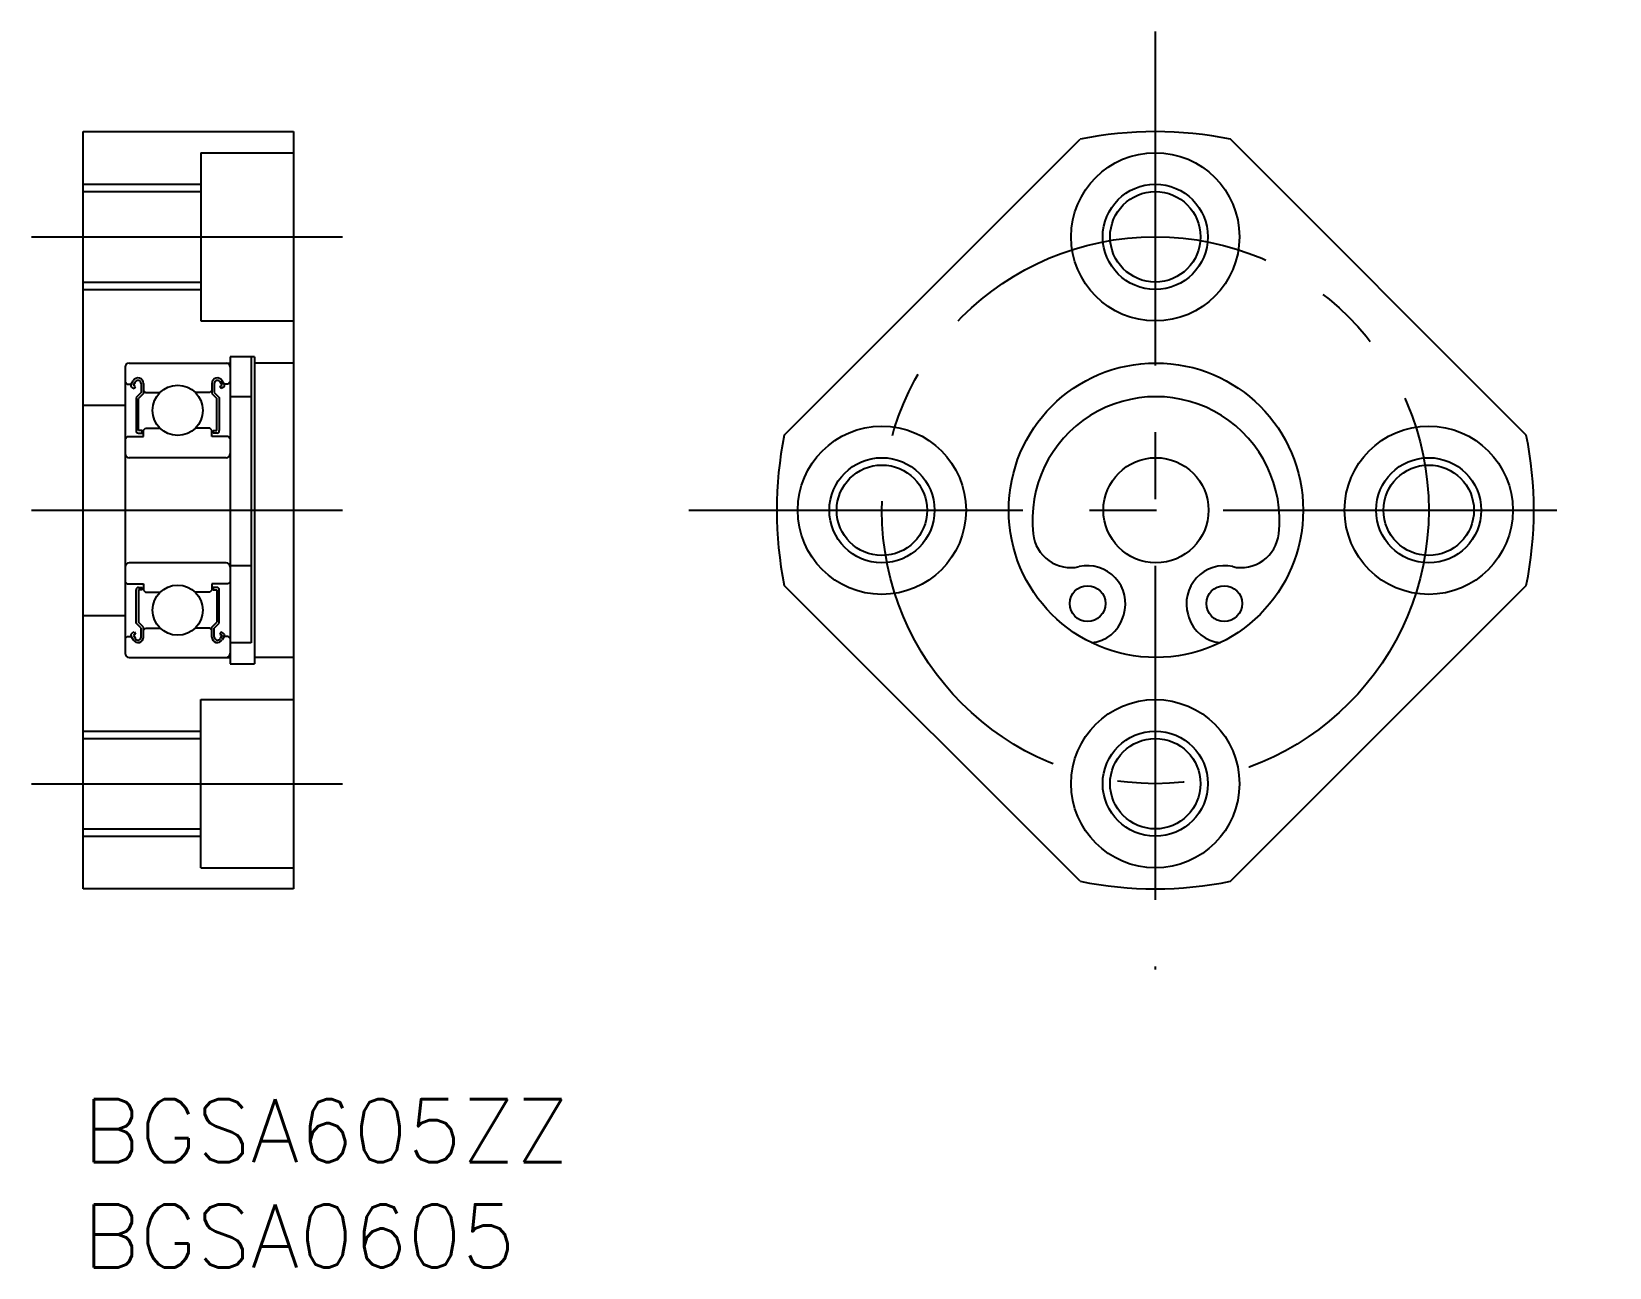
# Model space of a CAD drawing. Extents: x -2.4 to 72.6, y -8 to 50.8.
import ezdxf

# ---------------------------------------------------------------- set-up
doc = ezdxf.new("R2010")
doc.units = 0
doc.header["$LTSCALE"] = 0.5
doc.linetypes.add('CENTER', pattern=[50.8, 31.75, -6.35, 6.35, -6.35])
for name, color, linetype in [('MSM_CENTER', 1, 'CENTER'), ('MSM_CONTINUOUS', 7, 'CONTINUOUS'), ('MSM_NARROW', 5, 'CONTINUOUS'), ('MSM_PART_NUMBER', 7, 'CONTINUOUS')]:
    doc.layers.add(name, color=color, linetype=linetype)
doc.styles.get("Standard").update_dxf_attribs({"font": 'txt.shx', "height": 3, "bigfont": 'bigfont.shx'})

# ---------------------------------------------------------------- blocks, each defined once
blk = doc.blocks.new('*U4')
at = {"layer": 'MSM_PART_NUMBER'}
blk.add_text('BGSA605ZZ', height=3, dxfattribs=at).set_placement((0, -3))
blk = doc.blocks.new('*U5')
at = {"layer": 'MSM_PART_NUMBER'}
blk.add_text('BGSA0605', height=3, dxfattribs=at).set_placement((0, -8))

msp = doc.modelspace()

# ---------------------------------------------------------------- linework, layer by layer
at = {"layer": 'MSM_CENTER'}
for p, q in [((50.987, 50.759), (50.987, 6.17)), ((-2.448, 41), (12.331, 41)), ((-2.448, 28), (12.331, 28)), ((28.813, 28), (72.582, 28)), ((-2.448, 15), (12.331, 15))]:
    msp.add_line(p, q, dxfattribs=at)
msp.add_circle((50.987, 28), 13, dxfattribs=at)
at = {"layer": 'MSM_CONTINUOUS'}
for p, q in [((0, 10), (0, 46)), ((0, 46), (10, 46)), ((10, 46), (10, 10)), ((33.345, 31.571), (47.416, 45.642)), ((68.629, 31.571), (54.558, 45.642)), ((5.6, 45), (5.6, 37)), ((5.6, 45), (10, 45)), ((5.6, 44.25), (5.6, 37.75)), ((0, 43.15), (5.6, 43.15)), ((0, 38.85), (5.6, 38.85)), ((5.6, 37), (10, 37)), ((7, 35.3), (7, 20.7)), ((8.15, 35.3, 1), (7, 35.3, 1)), ((8, 35.3), (8, 21.701)), ((8.15, 35.3), (8.15, 20.7)), ((2, 34.8), (2, 21.2)), ((2.2, 35), (7, 35)), ((10, 35), (8.16, 35)), ((2, 34.1), (2.1, 34)), ((2.1, 34), (2.291, 34)), ((2.291, 34), (2.386, 34.161)), ((2.334, 33.841), (2.434, 33.783)), ((2.392, 33.942), (2.487, 34.102)), ((2.493, 33.884), (2.392, 33.942)), ((2.434, 33.783), (2.493, 33.884)), ((2.757, 34.03), (2.757, 33.6)), ((2.873, 34.03), (2.873, 33.552)), ((6.127, 34.03), (6.127, 33.552)), ((6.243, 34.03), (6.243, 33.6)), ((6.507, 33.884), (6.608, 33.942)), ((6.566, 33.783), (6.507, 33.884)), ((6.608, 33.942), (6.513, 34.102)), ((6.666, 33.841), (6.566, 33.783)), ((6.709, 34), (6.614, 34.161)), ((6.9, 34), (6.709, 34)), ((7, 34.1), (6.9, 34)), ((2.757, 33.6), (2.524, 33.367)), ((2.524, 33.367), (2.524, 31.786)), ((2.873, 33.552), (2.64, 33.319)), ((2.64, 31.786), (2.64, 33.319)), ((2.873, 33.7), (2.973, 33.6)), ((2.973, 33.6), (3.666, 33.6)), ((6.027, 33.6), (5.334, 33.6)), ((6.127, 33.7), (6.027, 33.6)), ((6.127, 33.552), (6.36, 33.319)), ((6.243, 33.6), (6.476, 33.367)), ((6.36, 31.786), (6.36, 33.319)), ((6.476, 33.367), (6.476, 31.786)), ((8, 33.4, 1), (7, 33.4, 1)), ((0, 33), (2, 33)), ((2.815, 31.786), (2.64, 31.786)), ((2.64, 31.67), (2.815, 31.67)), ((2.815, 31.67), (2.815, 31.786)), ((2.873, 31.8), (2.973, 31.9)), ((2.873, 31.5), (2.873, 31.8)), ((2.973, 31.9), (3.666, 31.9)), ((6.027, 31.9), (5.334, 31.9)), ((6.127, 31.8), (6.027, 31.9)), ((6.127, 31.5), (6.127, 31.8)), ((6.185, 31.67), (6.185, 31.786)), ((6.185, 31.786), (6.36, 31.786)), ((6.36, 31.67), (6.185, 31.67)), ((2, 31.4), (2.1, 31.5)), ((2.1, 31.5), (2.873, 31.5)), ((6.9, 31.5), (6.127, 31.5)), ((7, 31.4), (6.9, 31.5)), ((6.8, 30.5), (2.2, 30.5)), ((0, 28), (0, 28)), ((6.8, 25.5), (2.2, 25.5)), ((8, 25.363, 1), (7, 25.363, 1)), ((2, 24.6), (2.1, 24.5)), ((2.1, 24.5), (2.873, 24.5)), ((2.524, 22.633), (2.524, 24.214)), ((2.64, 24.33), (2.815, 24.33)), ((2.64, 24.214), (2.64, 22.681)), ((2.815, 24.214), (2.64, 24.214)), ((2.815, 24.33), (2.815, 24.214)), ((2.873, 24.5), (2.873, 24.2)), ((2.873, 24.2), (2.973, 24.1)), ((2.973, 24.1), (3.666, 24.1)), ((6.027, 24.1), (5.334, 24.1)), ((6.127, 24.2), (6.027, 24.1)), ((6.127, 24.5), (6.127, 24.2)), ((6.9, 24.5), (6.127, 24.5)), ((6.185, 24.33), (6.185, 24.214)), ((6.36, 24.33), (6.185, 24.33)), ((6.185, 24.214), (6.36, 24.214)), ((6.36, 24.214), (6.36, 22.681)), ((6.476, 22.633), (6.476, 24.214)), ((7, 24.6), (6.9, 24.5)), ((47.416, 10.358), (33.345, 24.429)), ((54.558, 10.358), (68.629, 24.429)), ((0, 23), (2, 23)), ((2.757, 22.4), (2.524, 22.633)), ((2.873, 22.448), (2.64, 22.681)), ((6.127, 22.448), (6.36, 22.681)), ((6.243, 22.4), (6.476, 22.633)), ((49.446, 22.901), (49.487, 23.033)), ((52.546, 23.033), (52.587, 22.901)), ((2, 21.9), (2.1, 22)), ((2.1, 22), (2.291, 22)), ((2.291, 22), (2.386, 21.84)), ((2.334, 22.159), (2.434, 22.217)), ((2.493, 22.116), (2.392, 22.058)), ((2.392, 22.058), (2.487, 21.898)), ((2.434, 22.217), (2.493, 22.116)), ((2.757, 21.97), (2.757, 22.4)), ((2.873, 21.97), (2.873, 22.448)), ((2.873, 22.3), (2.973, 22.4)), ((2.973, 22.4), (3.666, 22.4)), ((6.027, 22.4), (5.334, 22.4)), ((6.127, 22.3), (6.027, 22.4)), ((6.127, 21.97), (6.127, 22.448)), ((6.243, 21.97), (6.243, 22.4)), ((6.566, 22.217), (6.507, 22.116)), ((6.507, 22.116), (6.608, 22.058)), ((6.608, 22.058), (6.513, 21.898)), ((6.666, 22.159), (6.566, 22.217)), ((6.709, 22), (6.614, 21.84)), ((6.9, 22), (6.709, 22)), ((7, 21.9), (6.9, 22)), ((8, 21.701, 1), (7, 21.701, 1)), ((2.2, 21), (7, 21)), ((7, 20.7, 1), (8.15, 20.7, 1)), ((10, 21), (8.16, 21)), ((0, 19), (0, 19)), ((5.6, 11), (5.6, 19)), ((5.6, 19), (10, 19)), ((0, 17.15), (5.6, 17.15)), ((0, 12.85), (5.6, 12.85)), ((5.6, 11), (10, 11)), ((10, 10), (0, 10))]:
    msp.add_line(p, q, dxfattribs=at)
for centre, radius in [((50.987, 41), 4), ((50.987, 41), 2.15), ((51.017, 28), 7), ((4.5, 32.75), 1.191), ((37.987, 28), 4), ((63.987, 28), 4), ((37.987, 28), 2.15), ((51.017, 28), 2.5), ((63.987, 28), 2.15), ((4.5, 23.25), 1.191), ((47.767, 23.563), 0.85), ((54.267, 23.563), 0.85), ((50.987, 15), 4), ((50.987, 15), 2.15)]:
    msp.add_circle(centre, radius, dxfattribs=at)
for centre, radius, start, end in [((50.987, 28), 18, 78.55731, 101.44269), ((2.2, 34.8), 0.2, 90, 180), ((6.8, 34.8), 0.2, 0, 90), ((2.392, 33.942), 0.116, 150.00319, 239.99854), ((2.612, 34.03), 0.261, 0, 150.00011), ((2.612, 34.03), 0.145, 0, 149.99983), ((6.388, 34.03), 0.261, 29.99989, 180), ((6.388, 34.03), 0.145, 30.00017, 180), ((6.608, 33.942), 0.116, 300.00146, 29.99681), ((51.017, 27.525), 5.875, 353.63107, 186.36893), ((2.64, 31.786), 0.116, 180.00005, 270.00003), ((6.36, 31.786), 0.116, 269.99997, 359.99995), ((50.987, 28), 18, 168.55731, 191.44269), ((50.987, 28), 18, 348.55731, 11.44269), ((2.2, 30.7), 0.2, 180, 270), ((6.8, 30.7), 0.2, 270, 0), ((46.967, 27.073), 1.8, 186.36893, 282.83714), ((55.066, 27.073), 1.8, 257.16286, 353.63107), ((2.2, 25.3), 0.2, 90, 180), ((6.8, 25.3), 0.2, 0, 90), ((47.767, 23.563), 1.8, 342.88178, 102.83714), ((54.267, 23.563), 1.8, 77.16286, 197.11822), ((2.64, 24.214), 0.116, 89.99997, 179.99995), ((6.36, 24.214), 0.116, 0.00005, 90.00003), ((47.821, 23.401), 1.7, 274.43307, 342.88178), ((54.212, 23.401), 1.7, 197.11822, 265.56693), ((2.392, 22.058), 0.116, 120.00146, 209.99681), ((2.612, 21.97), 0.261, 209.99989, 0), ((2.612, 21.97), 0.145, 210.00017, 0), ((6.388, 21.97), 0.261, 180, 330.00011), ((6.388, 21.97), 0.145, 180, 329.99983), ((6.608, 22.058), 0.116, 330.00319, 59.99854), ((2.2, 21.2), 0.2, 180, 270), ((6.8, 21.2), 0.2, 270, 0), ((50.987, 28), 18, 258.55731, 281.44269)]:
    msp.add_arc(centre, radius, start, end, dxfattribs=at)
at = {"layer": 'MSM_NARROW'}
for p, q in [((0, 43.5), (5.6, 43.5)), ((0, 38.5), (5.6, 38.5)), ((0, 17.5), (5.6, 17.5)), ((0, 12.5), (5.6, 12.5))]:
    msp.add_line(p, q, dxfattribs=at)
for centre in [(50.987, 41), (37.987, 28), (63.987, 28), (50.987, 15)]:
    msp.add_circle(centre, 2.5, dxfattribs=at)

# ---------------------------------------------------------------- block references
at = {"layer": 'MSM_CONTINUOUS'}
for name in ['*U4', '*U5']:
    msp.add_blockref(name, (0, 0), dxfattribs=at)

doc.saveas('drawing.dxf')
